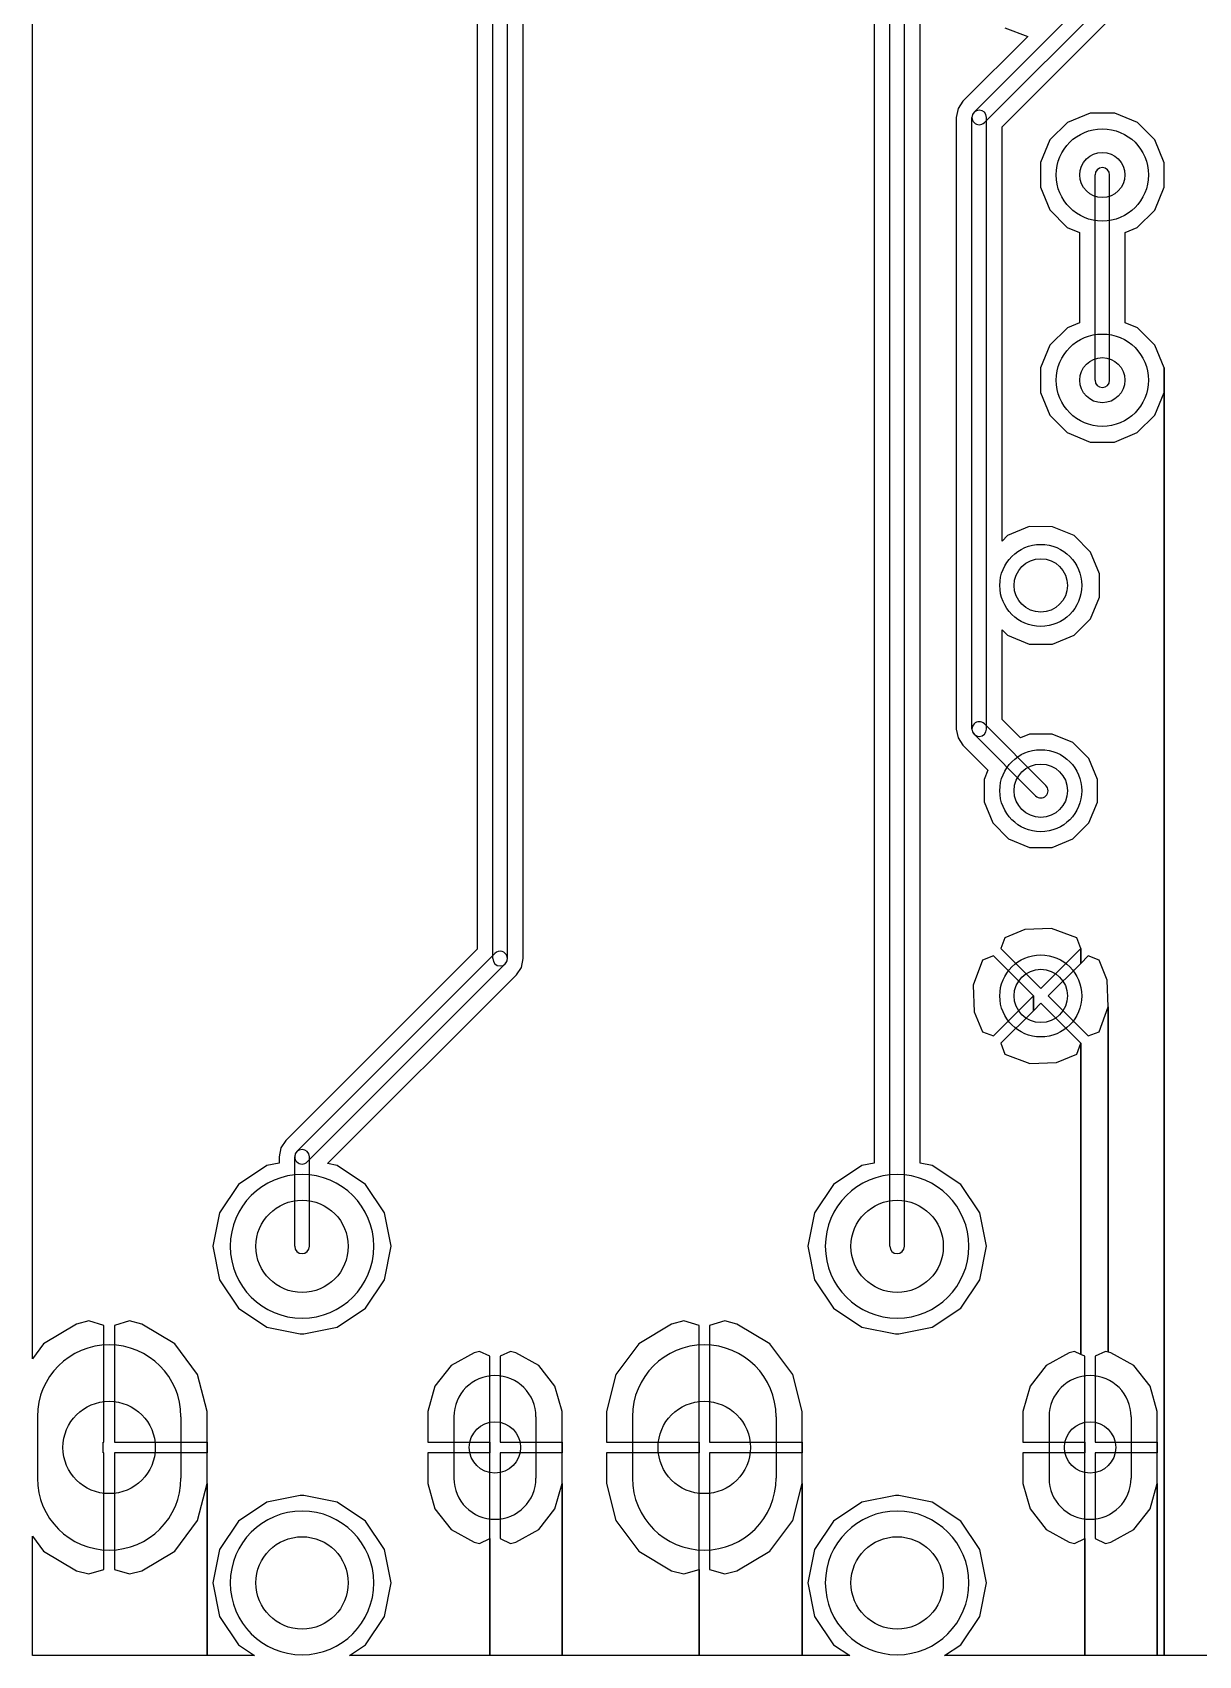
# Model space of a CAD drawing. Extents: x 111.4 to 168.6, y -197.1 to -97.9.
# Drawn here: x 111.43 to 139.84, y -197.07 to -157.53 of the extents above; entities that cross this region are included whole.
import ezdxf

# ---------------------------------------------------------------- set-up
doc = ezdxf.new("R2010")
doc.units = 0
doc.header["$MEASUREMENT"] = 0
doc.layers.add('BLACK', color=250, linetype='CONTINUOUS')
doc.layers.add('WHITE', color=7, linetype='CONTINUOUS')

msp = doc.modelspace()

# ---------------------------------------------------------------- linework, layer by layer
at = {"layer": 'BLACK'}
for p, q in [((111.431, -189.838), (111.431, -97.931)), ((111.431, -189.838), (111.431, -97.931)), ((122.649, -180.091), (122.649, -139.687)), ((123.005, -180.091), (123.005, -139.687)), ((122.268, -140.475), (122.268, -179.86)), ((122.268, -140.475), (122.268, -179.86)), ((123.386, -180.091), (123.386, -140.475)), ((123.386, -180.091), (123.386, -140.475)), ((132.322, -187.1), (132.322, -147.867)), ((132.678, -187.1), (132.678, -147.867)), ((131.941, -148.098), (131.941, -185.072)), ((131.941, -148.098), (131.941, -185.072)), ((133.059, -185.072), (133.059, -148.35)), ((133.059, -185.072), (133.059, -148.35)), ((137.366, -156.479), (134.373, -159.472)), ((137.618, -156.731), (134.625, -159.724)), ((135.058, -159.829), (137.887, -157)), ((135.058, -159.829), (137.887, -157)), ((135.681, -157.625), (134.104, -159.203)), ((135.681, -157.625), (134.104, -159.203)), ((135.126, -157.419), (135.681, -157.625)), ((135.126, -157.419), (135.681, -157.625)), ((134.104, -159.203), (133.983, -159.384)), ((134.104, -159.203), (133.983, -159.384)), ((133.983, -159.384), (133.94, -159.598)), ((133.983, -159.384), (133.94, -159.598)), ((133.94, -159.598), (133.94, -174.499)), ((133.94, -159.598), (133.94, -174.499)), ((134.321, -174.499), (134.321, -159.598)), ((134.677, -174.499), (134.677, -159.598)), ((136.648, -159.723), (136.224, -160.146)), ((136.648, -159.723), (136.224, -160.146)), ((137.202, -159.494), (136.648, -159.723)), ((137.202, -159.494), (136.648, -159.723)), ((137.801, -159.494), (137.202, -159.494)), ((137.801, -159.494), (137.202, -159.494)), ((138.354, -159.724), (137.801, -159.494)), ((138.354, -159.724), (137.801, -159.494)), ((138.777, -160.148), (138.354, -159.724)), ((138.777, -160.148), (138.354, -159.724)), ((135.058, -169.918), (135.058, -159.829)), ((135.058, -169.918), (135.058, -159.829)), ((136.224, -160.146), (135.994, -160.699)), ((136.224, -160.146), (135.994, -160.699)), ((139.006, -160.702), (138.777, -160.148)), ((139.006, -160.702), (138.777, -160.148)), ((135.994, -160.699), (135.994, -161.298)), ((135.994, -160.699), (135.994, -161.298)), ((139.006, -161.301), (139.006, -160.702)), ((139.006, -161.301), (139.006, -160.702)), ((135.994, -161.298), (136.223, -161.852)), ((135.994, -161.298), (136.223, -161.852)), ((137.322, -166), (137.322, -161)), ((137.678, -166), (137.678, -161)), ((138.776, -161.854), (139.006, -161.301)), ((138.776, -161.854), (139.006, -161.301)), ((136.223, -161.852), (136.646, -162.276)), ((136.223, -161.852), (136.646, -162.276)), ((138.352, -162.277), (138.776, -161.854)), ((138.352, -162.277), (138.776, -161.854)), ((136.646, -162.276), (136.941, -162.399)), ((136.646, -162.276), (136.941, -162.399)), ((136.941, -162.399), (136.941, -164.601)), ((136.941, -162.399), (136.941, -164.601)), ((138.059, -162.399), (138.352, -162.277)), ((138.059, -162.399), (138.352, -162.277)), ((138.059, -164.601), (138.059, -162.399)), ((138.059, -164.601), (138.059, -162.399)), ((136.648, -164.723), (136.224, -165.146)), ((136.648, -164.723), (136.224, -165.146)), ((136.941, -164.601), (136.648, -164.723)), ((136.941, -164.601), (136.648, -164.723)), ((138.354, -164.724), (138.059, -164.601)), ((138.354, -164.724), (138.059, -164.601)), ((138.777, -165.148), (138.354, -164.724)), ((138.777, -165.148), (138.354, -164.724)), ((136.224, -165.146), (135.994, -165.699)), ((136.224, -165.146), (135.994, -165.699)), ((139.006, -165.702), (138.777, -165.148)), ((139.006, -165.702), (138.777, -165.148)), ((135.994, -165.699), (135.994, -166.298)), ((135.994, -165.699), (135.994, -166.298)), ((139.006, -197.069), (139.006, -165.702)), ((139.006, -166.301), (139.006, -165.702)), ((139.006, -165.702), (139.006, -197.069)), ((139.006, -197.069), (139.006, -165.702)), ((139.006, -166.301), (139.006, -165.702)), ((139.006, -165.702), (139.006, -197.069)), ((135.994, -166.298), (136.223, -166.852)), ((135.994, -166.298), (136.223, -166.852)), ((138.776, -166.854), (139.006, -166.301)), ((138.776, -166.854), (139.006, -166.301)), ((136.223, -166.852), (136.646, -167.276)), ((136.223, -166.852), (136.646, -167.276)), ((138.352, -167.277), (138.776, -166.854)), ((138.352, -167.277), (138.776, -166.854)), ((136.646, -167.276), (137.199, -167.506)), ((136.646, -167.276), (137.199, -167.506)), ((137.199, -167.506), (137.798, -167.506)), ((137.199, -167.506), (137.798, -167.506)), ((137.798, -167.506), (138.352, -167.277)), ((137.798, -167.506), (138.352, -167.277)), ((135.717, -169.568), (135.19, -169.786)), ((135.717, -169.568), (135.19, -169.786)), ((136.286, -169.569), (135.717, -169.568)), ((136.286, -169.569), (135.717, -169.568)), ((136.812, -169.787), (136.286, -169.569)), ((136.812, -169.787), (136.286, -169.569)), ((135.19, -169.786), (135.058, -169.918)), ((135.19, -169.786), (135.058, -169.918)), ((137.214, -170.19), (136.812, -169.787)), ((137.214, -170.19), (136.812, -169.787)), ((137.432, -170.717), (137.214, -170.19)), ((137.432, -170.717), (137.214, -170.19)), ((137.431, -171.286), (137.432, -170.717)), ((137.431, -171.286), (137.432, -170.717)), ((137.213, -171.812), (137.431, -171.286)), ((137.213, -171.812), (137.431, -171.286)), ((136.81, -172.214), (137.213, -171.812)), ((136.81, -172.214), (137.213, -171.812)), ((135.058, -174.268), (135.058, -172.082)), ((135.058, -172.082), (135.188, -172.213)), ((135.058, -174.268), (135.058, -172.082)), ((135.058, -172.082), (135.188, -172.213)), ((135.188, -172.213), (135.714, -172.431)), ((135.188, -172.213), (135.714, -172.431)), ((136.283, -172.432), (136.81, -172.214)), ((136.283, -172.432), (136.81, -172.214)), ((135.714, -172.431), (136.283, -172.432)), ((135.714, -172.431), (136.283, -172.432)), ((134.625, -174.373), (136.126, -175.874)), ((135.502, -174.712), (135.058, -174.268)), ((135.502, -174.712), (135.058, -174.268)), ((133.94, -174.499), (133.983, -174.713)), ((133.94, -174.499), (133.983, -174.713)), ((133.983, -174.713), (134.104, -174.894)), ((133.983, -174.713), (134.104, -174.894)), ((134.373, -174.625), (135.874, -176.126)), ((135.727, -174.619), (135.502, -174.712)), ((135.727, -174.619), (135.502, -174.712)), ((136.276, -174.62), (135.727, -174.619)), ((136.276, -174.62), (135.727, -174.619)), ((136.783, -174.83), (136.276, -174.62)), ((136.783, -174.83), (136.276, -174.62)), ((134.104, -174.894), (134.712, -175.502)), ((134.104, -174.894), (134.712, -175.502)), ((137.171, -175.219), (136.783, -174.83)), ((137.171, -175.219), (136.783, -174.83)), ((134.712, -175.502), (134.62, -175.724)), ((134.712, -175.502), (134.62, -175.724)), ((137.381, -175.727), (137.171, -175.219)), ((137.381, -175.727), (137.171, -175.219)), ((134.62, -175.724), (134.619, -176.273)), ((134.62, -175.724), (134.619, -176.273)), ((137.38, -176.276), (137.381, -175.727)), ((137.38, -176.276), (137.381, -175.727)), ((134.619, -176.273), (134.829, -176.781)), ((134.619, -176.273), (134.829, -176.781)), ((137.17, -176.783), (137.38, -176.276)), ((137.17, -176.783), (137.38, -176.276)), ((134.829, -176.781), (135.217, -177.17)), ((134.829, -176.781), (135.217, -177.17)), ((136.781, -177.171), (137.17, -176.783)), ((136.781, -177.171), (137.17, -176.783)), ((135.217, -177.17), (135.724, -177.38)), ((135.217, -177.17), (135.724, -177.38)), ((135.724, -177.38), (136.273, -177.381)), ((135.724, -177.38), (136.273, -177.381)), ((136.273, -177.381), (136.781, -177.171)), ((136.273, -177.381), (136.781, -177.171)), ((135.615, -179.379), (135.126, -179.581)), ((135.615, -179.379), (135.126, -179.581)), ((136.264, -179.355), (135.615, -179.379)), ((136.264, -179.355), (135.615, -179.379)), ((136.874, -179.581), (136.264, -179.355)), ((136.874, -179.581), (136.264, -179.355)), ((122.268, -179.86), (117.605, -184.523)), ((122.268, -179.86), (117.605, -184.523)), ((135.126, -179.581), (135.027, -179.848)), ((135.126, -179.581), (135.027, -179.848)), ((135.027, -179.848), (136, -180.82)), ((135.027, -179.848), (136, -180.82)), ((136, -180.82), (136.973, -179.848)), ((136, -180.82), (136.973, -179.848)), ((136.973, -179.848), (136.874, -179.581)), ((136.973, -179.848), (136.874, -179.581)), ((136.973, -180.207), (136.973, -179.848)), ((136.973, -179.848), (136.973, -180.207)), ((136.973, -180.207), (136.973, -179.848)), ((136.973, -179.848), (136.973, -180.207)), ((117.874, -184.792), (122.701, -179.965)), ((118.126, -185.044), (122.953, -180.217)), ((123.343, -180.305), (123.386, -180.091)), ((123.343, -180.305), (123.386, -180.091)), ((123.386, -180.091), (123.386, -180.091)), ((123.386, -180.091), (123.386, -180.091)), ((134.581, -180.126), (134.355, -180.736)), ((134.581, -180.126), (134.355, -180.736)), ((134.848, -180.027), (134.581, -180.126)), ((134.848, -180.027), (134.581, -180.126)), ((135.82, -181), (134.848, -180.027)), ((135.82, -181), (134.848, -180.027)), ((136.973, -180.207), (136.18, -181)), ((136.973, -180.207), (136.18, -181)), ((137.152, -180.027), (136.973, -180.207)), ((137.152, -180.027), (136.973, -180.207)), ((137.419, -180.126), (137.152, -180.027)), ((137.419, -180.126), (137.152, -180.027)), ((137.621, -180.615), (137.419, -180.126)), ((137.621, -180.615), (137.419, -180.126)), ((118.624, -185.085), (123.222, -180.486)), ((118.624, -185.085), (123.222, -180.486)), ((123.222, -180.486), (123.343, -180.305)), ((123.222, -180.486), (123.343, -180.305)), ((123.222, -180.486), (123.222, -180.486)), ((123.222, -180.486), (123.222, -180.486)), ((137.645, -181.264), (137.621, -180.615)), ((137.645, -181.264), (137.621, -180.615)), ((134.355, -180.736), (134.379, -181.385)), ((134.355, -180.736), (134.379, -181.385)), ((134.848, -181.973), (135.82, -181)), ((134.848, -181.973), (135.82, -181)), ((135.82, -181.359), (135.82, -181)), ((135.82, -181), (135.82, -181.359)), ((135.82, -181.359), (135.82, -181)), ((135.82, -181), (135.82, -181.359)), ((136.18, -181), (137.152, -181.973)), ((136.18, -181), (137.152, -181.973)), ((134.379, -181.385), (134.581, -181.874)), ((134.379, -181.385), (134.581, -181.874)), ((135.82, -181.359), (135.027, -182.152)), ((135.82, -181.359), (135.027, -182.152)), ((136, -181.18), (135.82, -181.359)), ((136, -181.18), (135.82, -181.359)), ((136.973, -182.152), (136, -181.18)), ((136.973, -182.152), (136, -181.18)), ((137.419, -181.874), (137.645, -181.264)), ((137.419, -181.874), (137.645, -181.264)), ((137.645, -189.676), (137.645, -181.264)), ((137.645, -181.264), (137.645, -189.676)), ((137.645, -189.676), (137.645, -181.264)), ((137.645, -181.264), (137.645, -189.676)), ((134.581, -181.874), (134.848, -181.973)), ((134.581, -181.874), (134.848, -181.973)), ((137.152, -181.973), (137.419, -181.874)), ((137.152, -181.973), (137.419, -181.874)), ((135.027, -182.152), (135.126, -182.419)), ((135.027, -182.152), (135.126, -182.419)), ((136.874, -182.419), (136.973, -182.152)), ((136.874, -182.419), (136.973, -182.152)), ((136.973, -189.732), (136.973, -182.152)), ((136.973, -182.152), (136.973, -189.732)), ((136.973, -189.732), (136.973, -182.152)), ((136.973, -182.152), (136.973, -189.732)), ((135.126, -182.419), (135.736, -182.645)), ((135.126, -182.419), (135.736, -182.645)), ((135.736, -182.645), (136.385, -182.621)), ((135.736, -182.645), (136.385, -182.621)), ((136.385, -182.621), (136.874, -182.419)), ((136.385, -182.621), (136.874, -182.419)), ((117.605, -184.523), (117.484, -184.704)), ((117.605, -184.523), (117.484, -184.704)), ((117.484, -184.704), (117.441, -184.918)), ((117.484, -184.704), (117.441, -184.918)), ((117.441, -184.918), (117.441, -185.072)), ((117.441, -184.918), (117.441, -185.072)), ((117.822, -187.1), (117.822, -184.918)), ((118.178, -187.1), (118.178, -184.918)), ((117.143, -185.131), (116.451, -185.593)), ((117.143, -185.131), (116.451, -185.593)), ((117.441, -185.072), (117.143, -185.131)), ((117.441, -185.072), (117.143, -185.131)), ((118.857, -185.131), (118.624, -185.085)), ((118.857, -185.131), (118.624, -185.085)), ((119.549, -185.593), (118.857, -185.131)), ((119.549, -185.593), (118.857, -185.131)), ((131.643, -185.131), (130.951, -185.593)), ((131.643, -185.131), (130.951, -185.593)), ((131.941, -185.072), (131.643, -185.131)), ((131.941, -185.072), (131.643, -185.131)), ((133.357, -185.131), (133.059, -185.072)), ((133.357, -185.131), (133.059, -185.072)), ((134.049, -185.593), (133.357, -185.131)), ((134.049, -185.593), (133.357, -185.131)), ((116.451, -185.593), (115.989, -186.285)), ((116.451, -185.593), (115.989, -186.285)), ((120.011, -186.285), (119.549, -185.593)), ((120.011, -186.285), (119.549, -185.593)), ((130.951, -185.593), (130.489, -186.285)), ((130.951, -185.593), (130.489, -186.285)), ((134.511, -186.285), (134.049, -185.593)), ((134.511, -186.285), (134.049, -185.593)), ((115.989, -186.285), (115.827, -187.1)), ((115.989, -186.285), (115.827, -187.1)), ((120.173, -187.1), (120.011, -186.285)), ((120.173, -187.1), (120.011, -186.285)), ((130.489, -186.285), (130.327, -187.1)), ((130.489, -186.285), (130.327, -187.1)), ((134.673, -187.1), (134.511, -186.285)), ((134.673, -187.1), (134.511, -186.285)), ((115.827, -187.1), (115.989, -187.915)), ((115.827, -187.1), (115.989, -187.915)), ((120.011, -187.915), (120.173, -187.1)), ((120.011, -187.915), (120.173, -187.1)), ((130.327, -187.1), (130.489, -187.915)), ((130.327, -187.1), (130.489, -187.915)), ((134.511, -187.915), (134.673, -187.1)), ((134.511, -187.915), (134.673, -187.1)), ((115.989, -187.915), (116.451, -188.607)), ((115.989, -187.915), (116.451, -188.607)), ((119.549, -188.607), (120.011, -187.915)), ((119.549, -188.607), (120.011, -187.915)), ((130.489, -187.915), (130.951, -188.607)), ((130.489, -187.915), (130.951, -188.607)), ((134.049, -188.607), (134.511, -187.915)), ((134.049, -188.607), (134.511, -187.915)), ((116.451, -188.607), (117.143, -189.069)), ((116.451, -188.607), (117.143, -189.069)), ((118.857, -189.069), (119.549, -188.607)), ((118.857, -189.069), (119.549, -188.607)), ((130.951, -188.607), (131.643, -189.069)), ((130.951, -188.607), (131.643, -189.069)), ((133.357, -189.069), (134.049, -188.607)), ((133.357, -189.069), (134.049, -188.607)), ((112.505, -188.998), (111.703, -189.474)), ((112.505, -188.998), (111.703, -189.474)), ((112.802, -188.918), (112.505, -188.998)), ((112.802, -188.918), (112.505, -188.998)), ((113.173, -189.027), (112.802, -188.918)), ((113.173, -189.027), (112.802, -188.918)), ((113.798, -188.918), (113.427, -189.027)), ((113.798, -188.918), (113.427, -189.027)), ((114.095, -188.998), (113.798, -188.918)), ((114.095, -188.998), (113.798, -188.918)), ((114.897, -189.474), (114.095, -188.998)), ((114.897, -189.474), (114.095, -188.998)), ((127.005, -188.998), (126.203, -189.474)), ((127.005, -188.998), (126.203, -189.474)), ((127.302, -188.918), (127.005, -188.998)), ((127.302, -188.918), (127.005, -188.998)), ((127.673, -189.027), (127.302, -188.918)), ((127.673, -189.027), (127.302, -188.918)), ((128.298, -188.918), (127.927, -189.027)), ((128.298, -188.918), (127.927, -189.027)), ((128.595, -188.998), (128.298, -188.918)), ((128.595, -188.998), (128.298, -188.918)), ((129.397, -189.474), (128.595, -188.998)), ((129.397, -189.474), (128.595, -188.998)), ((113.173, -191.873), (113.173, -189.027)), ((113.173, -191.873), (113.173, -189.027)), ((113.427, -189.027), (113.427, -191.873)), ((113.427, -189.027), (113.427, -191.873)), ((117.143, -189.069), (117.958, -189.231)), ((117.143, -189.069), (117.958, -189.231)), ((117.958, -189.231), (118.042, -189.231)), ((117.958, -189.231), (118.042, -189.231)), ((118.042, -189.231), (118.857, -189.069)), ((118.042, -189.231), (118.857, -189.069)), ((127.673, -191.873), (127.673, -189.027)), ((127.673, -191.873), (127.673, -189.027)), ((127.927, -189.027), (127.927, -191.873)), ((127.927, -189.027), (127.927, -191.873)), ((131.643, -189.069), (132.458, -189.231)), ((131.643, -189.069), (132.458, -189.231)), ((132.458, -189.231), (132.542, -189.231)), ((132.458, -189.231), (132.542, -189.231)), ((132.542, -189.231), (133.357, -189.069)), ((132.542, -189.231), (133.357, -189.069)), ((111.703, -189.474), (111.431, -189.838)), ((111.703, -189.474), (111.431, -189.838)), ((115.455, -190.22), (114.897, -189.474)), ((115.455, -190.22), (114.897, -189.474)), ((122.192, -189.691), (121.634, -190.004)), ((122.192, -189.691), (121.634, -190.004)), ((122.32, -189.66), (122.192, -189.691)), ((122.32, -189.66), (122.192, -189.691)), ((122.573, -189.779), (122.32, -189.66)), ((122.573, -189.779), (122.32, -189.66)), ((122.573, -191.873), (122.573, -189.779)), ((122.573, -191.873), (122.573, -189.779)), ((123.08, -189.66), (122.827, -189.779)), ((123.08, -189.66), (122.827, -189.779)), ((122.827, -189.779), (122.827, -191.873)), ((122.827, -189.779), (122.827, -191.873)), ((123.208, -189.691), (123.08, -189.66)), ((123.208, -189.691), (123.08, -189.66)), ((123.766, -190.004), (123.208, -189.691)), ((123.766, -190.004), (123.208, -189.691)), ((126.203, -189.474), (125.645, -190.22)), ((126.203, -189.474), (125.645, -190.22)), ((129.955, -190.22), (129.397, -189.474)), ((129.955, -190.22), (129.397, -189.474)), ((136.692, -189.691), (136.134, -190.004)), ((136.692, -189.691), (136.134, -190.004)), ((136.82, -189.66), (136.692, -189.691)), ((136.82, -189.66), (136.692, -189.691)), ((136.973, -189.732), (136.82, -189.66)), ((136.973, -189.732), (136.82, -189.66)), ((137.073, -189.779), (136.973, -189.732)), ((137.073, -189.779), (136.973, -189.732)), ((137.073, -191.873), (137.073, -189.779)), ((137.073, -191.873), (137.073, -189.779)), ((137.58, -189.66), (137.327, -189.779)), ((137.58, -189.66), (137.327, -189.779)), ((137.327, -189.779), (137.327, -191.873)), ((137.327, -189.779), (137.327, -191.873)), ((137.645, -189.676), (137.58, -189.66)), ((137.645, -189.676), (137.58, -189.66)), ((137.708, -189.691), (137.645, -189.676)), ((137.708, -189.691), (137.645, -189.676)), ((138.266, -190.004), (137.708, -189.691)), ((138.266, -190.004), (137.708, -189.691)), ((121.634, -190.004), (121.238, -190.507)), ((121.634, -190.004), (121.238, -190.507)), ((124.162, -190.507), (123.766, -190.004)), ((124.162, -190.507), (123.766, -190.004)), ((136.134, -190.004), (135.738, -190.507)), ((136.134, -190.004), (135.738, -190.507)), ((138.662, -190.507), (138.266, -190.004)), ((138.662, -190.507), (138.266, -190.004)), ((115.685, -191.123), (115.455, -190.22)), ((115.685, -191.123), (115.455, -190.22)), ((121.238, -190.507), (121.065, -191.123)), ((121.238, -190.507), (121.065, -191.123)), ((124.335, -191.123), (124.162, -190.507)), ((124.335, -191.123), (124.162, -190.507)), ((125.645, -190.22), (125.415, -191.123)), ((125.645, -190.22), (125.415, -191.123)), ((130.185, -191.123), (129.955, -190.22)), ((130.185, -191.123), (129.955, -190.22)), ((135.738, -190.507), (135.565, -191.123)), ((135.738, -190.507), (135.565, -191.123)), ((138.835, -191.123), (138.662, -190.507)), ((138.835, -191.123), (138.662, -190.507)), ((111.55, -191.25), (111.55, -192.75)), ((115.05, -191.25), (115.05, -192.75)), ((115.685, -191.873), (115.685, -191.123)), ((115.685, -191.873), (115.685, -191.123)), ((121.065, -191.123), (121.065, -191.873)), ((121.065, -191.123), (121.065, -191.873)), ((121.7, -191.25), (121.7, -192.75)), ((123.7, -191.25), (123.7, -192.75)), ((124.335, -191.873), (124.335, -191.123)), ((124.335, -191.873), (124.335, -191.123)), ((125.415, -191.123), (125.415, -191.873)), ((125.415, -191.123), (125.415, -191.873)), ((126.05, -191.25), (126.05, -192.75)), ((129.55, -191.25), (129.55, -192.75)), ((130.185, -191.873), (130.185, -191.123)), ((130.185, -191.873), (130.185, -191.123)), ((135.565, -191.123), (135.565, -191.873)), ((135.565, -191.123), (135.565, -191.873)), ((136.2, -191.25), (136.2, -192.75)), ((138.2, -191.25), (138.2, -192.75)), ((138.835, -191.873), (138.835, -191.123)), ((138.835, -191.873), (138.835, -191.123)), ((113.153, -192.127), (113.153, -191.873)), ((113.153, -191.873), (113.173, -191.873)), ((113.153, -192.127), (113.153, -191.873)), ((113.153, -191.873), (113.173, -191.873)), ((113.173, -192.127), (113.153, -192.127)), ((113.173, -192.127), (113.153, -192.127)), ((113.173, -194.973), (113.173, -192.127)), ((113.173, -194.973), (113.173, -192.127)), ((113.427, -191.873), (115.685, -191.873)), ((113.427, -191.873), (115.685, -191.873)), ((115.685, -192.127), (113.427, -192.127)), ((113.427, -192.127), (113.427, -194.973)), ((115.685, -192.127), (113.427, -192.127)), ((113.427, -192.127), (113.427, -194.973)), ((115.685, -192.127), (115.685, -191.873)), ((115.685, -191.873), (115.685, -192.127)), ((115.685, -192.127), (115.685, -191.873)), ((115.685, -191.873), (115.685, -192.127)), ((115.685, -192.877), (115.685, -192.127)), ((115.685, -192.877), (115.685, -192.127)), ((121.065, -191.873), (122.573, -191.873)), ((121.065, -191.873), (122.573, -191.873)), ((122.573, -192.127), (121.065, -192.127)), ((121.065, -192.127), (121.065, -192.877)), ((122.573, -192.127), (121.065, -192.127)), ((121.065, -192.127), (121.065, -192.877)), ((122.573, -192.127), (122.573, -191.873)), ((122.573, -191.873), (122.573, -192.127)), ((122.573, -192.127), (122.573, -191.873)), ((122.573, -191.873), (122.573, -192.127)), ((122.573, -194.221), (122.573, -192.127)), ((122.573, -194.221), (122.573, -192.127)), ((122.827, -191.873), (124.335, -191.873)), ((122.827, -191.873), (124.335, -191.873)), ((124.335, -192.127), (122.827, -192.127)), ((122.827, -192.127), (122.827, -194.221)), ((124.335, -192.127), (122.827, -192.127)), ((122.827, -192.127), (122.827, -194.221)), ((124.335, -192.127), (124.335, -191.873)), ((124.335, -191.873), (124.335, -192.127)), ((124.335, -192.127), (124.335, -191.873)), ((124.335, -191.873), (124.335, -192.127)), ((124.335, -192.877), (124.335, -192.127)), ((124.335, -192.877), (124.335, -192.127)), ((125.415, -191.873), (127.673, -191.873)), ((125.415, -191.873), (127.673, -191.873)), ((127.673, -192.127), (125.415, -192.127)), ((125.415, -192.127), (125.415, -192.877)), ((127.673, -192.127), (125.415, -192.127)), ((125.415, -192.127), (125.415, -192.877)), ((127.673, -192.127), (127.673, -191.873)), ((127.673, -191.873), (127.673, -192.127)), ((127.673, -192.127), (127.673, -191.873)), ((127.673, -191.873), (127.673, -192.127)), ((127.673, -194.973), (127.673, -192.127)), ((127.673, -194.973), (127.673, -192.127)), ((127.927, -191.873), (130.185, -191.873)), ((127.927, -191.873), (130.185, -191.873)), ((130.185, -192.127), (127.927, -192.127)), ((127.927, -192.127), (127.927, -194.973)), ((130.185, -192.127), (127.927, -192.127)), ((127.927, -192.127), (127.927, -194.973)), ((130.185, -192.127), (130.185, -191.873)), ((130.185, -191.873), (130.185, -192.127)), ((130.185, -192.127), (130.185, -191.873)), ((130.185, -191.873), (130.185, -192.127)), ((130.185, -192.877), (130.185, -192.127)), ((130.185, -192.877), (130.185, -192.127)), ((135.565, -191.873), (137.073, -191.873)), ((135.565, -191.873), (137.073, -191.873)), ((137.073, -192.127), (135.565, -192.127)), ((135.565, -192.127), (135.565, -192.877)), ((137.073, -192.127), (135.565, -192.127)), ((135.565, -192.127), (135.565, -192.877)), ((137.073, -192.127), (137.073, -191.873)), ((137.073, -191.873), (137.073, -192.127)), ((137.073, -192.127), (137.073, -191.873)), ((137.073, -191.873), (137.073, -192.127)), ((137.073, -194.221), (137.073, -192.127)), ((137.073, -194.221), (137.073, -192.127)), ((137.327, -191.873), (138.835, -191.873)), ((137.327, -191.873), (138.835, -191.873)), ((138.835, -192.127), (137.327, -192.127)), ((137.327, -192.127), (137.327, -194.221)), ((138.835, -192.127), (137.327, -192.127)), ((137.327, -192.127), (137.327, -194.221)), ((138.835, -192.127), (138.835, -191.873)), ((138.835, -191.873), (138.835, -192.127)), ((138.835, -192.127), (138.835, -191.873)), ((138.835, -191.873), (138.835, -192.127)), ((138.835, -192.877), (138.835, -192.127)), ((138.835, -192.877), (138.835, -192.127)), ((115.455, -193.78), (115.685, -192.877)), ((115.455, -193.78), (115.685, -192.877)), ((115.685, -197.069), (115.685, -192.877)), ((115.685, -192.877), (115.685, -197.069)), ((115.685, -197.069), (115.685, -192.877)), ((115.685, -192.877), (115.685, -197.069)), ((121.065, -192.877), (121.238, -193.493)), ((121.065, -192.877), (121.238, -193.493)), ((124.162, -193.493), (124.335, -192.877)), ((124.162, -193.493), (124.335, -192.877)), ((124.335, -197.069), (124.335, -192.877)), ((124.335, -192.877), (124.335, -197.069)), ((124.335, -197.069), (124.335, -192.877)), ((124.335, -192.877), (124.335, -197.069)), ((125.415, -192.877), (125.645, -193.78)), ((125.415, -192.877), (125.645, -193.78)), ((129.955, -193.78), (130.185, -192.877)), ((129.955, -193.78), (130.185, -192.877)), ((130.185, -197.069), (130.185, -192.877)), ((130.185, -192.877), (130.185, -197.069)), ((130.185, -197.069), (130.185, -192.877)), ((130.185, -192.877), (130.185, -197.069)), ((135.565, -192.877), (135.738, -193.493)), ((135.565, -192.877), (135.738, -193.493)), ((138.662, -193.493), (138.835, -192.877)), ((138.662, -193.493), (138.835, -192.877)), ((138.835, -197.069), (138.835, -192.877)), ((138.835, -192.877), (138.835, -197.069)), ((138.835, -197.069), (138.835, -192.877)), ((138.835, -192.877), (138.835, -197.069)), ((117.143, -193.331), (116.451, -193.793)), ((117.143, -193.331), (116.451, -193.793)), ((117.958, -193.169), (117.143, -193.331)), ((117.958, -193.169), (117.143, -193.331)), ((118.042, -193.169), (117.958, -193.169)), ((118.042, -193.169), (117.958, -193.169)), ((118.857, -193.331), (118.042, -193.169)), ((118.857, -193.331), (118.042, -193.169)), ((119.549, -193.793), (118.857, -193.331)), ((119.549, -193.793), (118.857, -193.331)), ((131.643, -193.331), (130.951, -193.793)), ((131.643, -193.331), (130.951, -193.793)), ((132.458, -193.169), (131.643, -193.331)), ((132.458, -193.169), (131.643, -193.331)), ((132.542, -193.169), (132.458, -193.169)), ((132.542, -193.169), (132.458, -193.169)), ((133.357, -193.331), (132.542, -193.169)), ((133.357, -193.331), (132.542, -193.169)), ((134.049, -193.793), (133.357, -193.331)), ((134.049, -193.793), (133.357, -193.331)), ((121.238, -193.493), (121.634, -193.996)), ((121.238, -193.493), (121.634, -193.996)), ((123.766, -193.996), (124.162, -193.493)), ((123.766, -193.996), (124.162, -193.493)), ((135.738, -193.493), (136.134, -193.996)), ((135.738, -193.493), (136.134, -193.996)), ((138.266, -193.996), (138.662, -193.493)), ((138.266, -193.996), (138.662, -193.493)), ((114.897, -194.526), (115.455, -193.78)), ((114.897, -194.526), (115.455, -193.78)), ((116.451, -193.793), (115.989, -194.485)), ((116.451, -193.793), (115.989, -194.485)), ((120.011, -194.485), (119.549, -193.793)), ((120.011, -194.485), (119.549, -193.793)), ((121.634, -193.996), (122.192, -194.309)), ((121.634, -193.996), (122.192, -194.309)), ((123.208, -194.309), (123.766, -193.996)), ((123.208, -194.309), (123.766, -193.996)), ((125.645, -193.78), (126.203, -194.526)), ((125.645, -193.78), (126.203, -194.526)), ((129.397, -194.526), (129.955, -193.78)), ((129.397, -194.526), (129.955, -193.78)), ((130.951, -193.793), (130.489, -194.485)), ((130.951, -193.793), (130.489, -194.485)), ((134.511, -194.485), (134.049, -193.793)), ((134.511, -194.485), (134.049, -193.793)), ((136.134, -193.996), (136.692, -194.309)), ((136.134, -193.996), (136.692, -194.309)), ((137.708, -194.309), (138.266, -193.996)), ((137.708, -194.309), (138.266, -193.996)), ((111.431, -197.069), (111.431, -194.162)), ((111.431, -194.162), (111.703, -194.526)), ((111.431, -197.069), (111.431, -194.162)), ((111.431, -194.162), (111.703, -194.526)), ((111.703, -194.526), (112.505, -195.002)), ((111.703, -194.526), (112.505, -195.002)), ((114.095, -195.002), (114.897, -194.526)), ((114.095, -195.002), (114.897, -194.526)), ((115.989, -194.485), (115.827, -195.3)), ((115.989, -194.485), (115.827, -195.3)), ((120.173, -195.3), (120.011, -194.485)), ((120.173, -195.3), (120.011, -194.485)), ((122.192, -194.309), (122.32, -194.34)), ((122.192, -194.309), (122.32, -194.34)), ((122.32, -194.34), (122.573, -194.221)), ((122.32, -194.34), (122.573, -194.221)), ((122.573, -197.069), (122.573, -194.221)), ((122.573, -194.221), (122.573, -197.069)), ((122.573, -197.069), (122.573, -194.221)), ((122.573, -194.221), (122.573, -197.069)), ((122.827, -194.221), (123.08, -194.34)), ((122.827, -194.221), (123.08, -194.34)), ((123.08, -194.34), (123.208, -194.309)), ((123.08, -194.34), (123.208, -194.309)), ((126.203, -194.526), (127.005, -195.002)), ((126.203, -194.526), (127.005, -195.002)), ((128.595, -195.002), (129.397, -194.526)), ((128.595, -195.002), (129.397, -194.526)), ((130.489, -194.485), (130.327, -195.3)), ((130.489, -194.485), (130.327, -195.3)), ((134.673, -195.3), (134.511, -194.485)), ((134.673, -195.3), (134.511, -194.485)), ((136.692, -194.309), (136.82, -194.34)), ((136.692, -194.309), (136.82, -194.34)), ((136.82, -194.34), (137.073, -194.221)), ((136.82, -194.34), (137.073, -194.221)), ((137.073, -197.069), (137.073, -194.221)), ((137.073, -194.221), (137.073, -197.069)), ((137.073, -197.069), (137.073, -194.221)), ((137.073, -194.221), (137.073, -197.069)), ((137.327, -194.221), (137.58, -194.34)), ((137.327, -194.221), (137.58, -194.34)), ((137.58, -194.34), (137.708, -194.309)), ((137.58, -194.34), (137.708, -194.309)), ((112.505, -195.002), (112.802, -195.082)), ((112.505, -195.002), (112.802, -195.082)), ((112.802, -195.082), (113.173, -194.973)), ((112.802, -195.082), (113.173, -194.973)), ((113.427, -194.973), (113.798, -195.082)), ((113.427, -194.973), (113.798, -195.082)), ((113.798, -195.082), (114.095, -195.002)), ((113.798, -195.082), (114.095, -195.002)), ((115.827, -195.3), (115.989, -196.115)), ((115.827, -195.3), (115.989, -196.115)), ((120.011, -196.115), (120.173, -195.3)), ((120.011, -196.115), (120.173, -195.3)), ((127.005, -195.002), (127.302, -195.082)), ((127.005, -195.002), (127.302, -195.082)), ((127.302, -195.082), (127.673, -194.973)), ((127.302, -195.082), (127.673, -194.973)), ((127.673, -197.069), (127.673, -194.973)), ((127.673, -194.973), (127.673, -197.069)), ((127.673, -197.069), (127.673, -194.973)), ((127.673, -194.973), (127.673, -197.069)), ((127.927, -194.973), (128.298, -195.082)), ((127.927, -194.973), (128.298, -195.082)), ((128.298, -195.082), (128.595, -195.002)), ((128.298, -195.082), (128.595, -195.002)), ((130.327, -195.3), (130.489, -196.115)), ((130.327, -195.3), (130.489, -196.115)), ((134.511, -196.115), (134.673, -195.3)), ((134.511, -196.115), (134.673, -195.3)), ((115.989, -196.115), (116.451, -196.807)), ((115.989, -196.115), (116.451, -196.807)), ((119.549, -196.807), (120.011, -196.115)), ((119.549, -196.807), (120.011, -196.115)), ((130.489, -196.115), (130.951, -196.807)), ((130.489, -196.115), (130.951, -196.807)), ((134.049, -196.807), (134.511, -196.115)), ((134.049, -196.807), (134.511, -196.115)), ((116.451, -196.807), (116.844, -197.069)), ((116.451, -196.807), (116.844, -197.069)), ((119.156, -197.069), (119.549, -196.807)), ((119.156, -197.069), (119.549, -196.807)), ((130.951, -196.807), (131.344, -197.069)), ((130.951, -196.807), (131.344, -197.069)), ((133.656, -197.069), (134.049, -196.807)), ((133.656, -197.069), (134.049, -196.807)), ((115.685, -197.069), (111.431, -197.069)), ((115.685, -197.069), (111.431, -197.069)), ((116.844, -197.069), (115.685, -197.069)), ((116.844, -197.069), (115.685, -197.069)), ((122.573, -197.069), (119.156, -197.069)), ((122.573, -197.069), (119.156, -197.069)), ((124.335, -197.069), (122.573, -197.069)), ((124.335, -197.069), (122.573, -197.069)), ((127.673, -197.069), (124.335, -197.069)), ((127.673, -197.069), (124.335, -197.069)), ((130.185, -197.069), (127.673, -197.069)), ((130.185, -197.069), (127.673, -197.069)), ((131.344, -197.069), (130.185, -197.069)), ((131.344, -197.069), (130.185, -197.069)), ((137.073, -197.069), (133.656, -197.069)), ((137.073, -197.069), (133.656, -197.069)), ((138.835, -197.069), (137.073, -197.069)), ((138.835, -197.069), (137.073, -197.069)), ((139.006, -197.069), (138.835, -197.069)), ((139.006, -197.069), (138.835, -197.069)), ((142.673, -197.069), (139.006, -197.069)), ((142.673, -197.069), (139.006, -197.069))]:
    msp.add_line(p, q, dxfattribs=at)
for centre, radius in [((137.5, -161), 1.125), ((137.5, -166), 1.125), ((136, -171), 0.999), ((136, -176), 0.999), ((136, -181), 0.999)]:
    msp.add_circle(centre, radius, dxfattribs=at)
for centre, radius, start, end in [((134.499, -159.598), 0.178, 360, 540), ((134.499, -159.598), 0.178, 135, 315), ((137.5, -161), 0.178, 360, 540), ((137.5, -166), 0.178, 180, 360), ((134.499, -174.499), 0.178, 45, 225), ((134.499, -174.499), 0.178, 180, 360), ((136, -176), 0.178, 225, 405), ((122.827, -180.091), 0.178, 180, 360), ((122.827, -180.091), 0.178, 315, 495), ((118, -184.918), 0.178, 360, 540), ((118, -184.918), 0.178, 135, 315), ((118, -187.1), 1.75, 0, 180), ((132.5, -187.1), 1.75, 0, 180), ((118, -187.1), 1.75, 180, 360), ((118, -187.1), 0.178, 180, 360), ((132.5, -187.1), 1.75, 180, 360), ((132.5, -187.1), 0.178, 180, 360), ((113.3, -191.25), 1.75, 0, 180), ((127.8, -191.25), 1.75, 0, 180), ((122.7, -191.25), 1, 0, 180), ((137.2, -191.25), 1, 0, 180), ((113.3, -192.75), 1.75, 180, 360), ((122.7, -192.75), 1, 180, 360), ((127.8, -192.75), 1.75, 180, 360), ((137.2, -192.75), 1, 180, 360), ((118, -195.3), 1.75, 0, 180), ((132.5, -195.3), 1.75, 0, 180), ((118, -195.3), 1.75, 180, 360), ((132.5, -195.3), 1.75, 180, 360)]:
    msp.add_arc(centre, radius, start, end, dxfattribs=at)
at = {"layer": 'WHITE'}
for centre, radius in [((137.5, -161), 0.55), ((137.5, -166), 0.55), ((136, -171), 0.65), ((136, -176), 0.65), ((136, -181), 0.65), ((118, -187.1), 1.125), ((132.5, -187.1), 1.125), ((113.3, -192), 1.125), ((127.8, -192), 1.125), ((122.7, -192), 0.625), ((137.2, -192), 0.625), ((118, -195.3), 1.125), ((132.5, -195.3), 1.125)]:
    msp.add_circle(centre, radius, dxfattribs=at)

doc.saveas('drawing.dxf')
